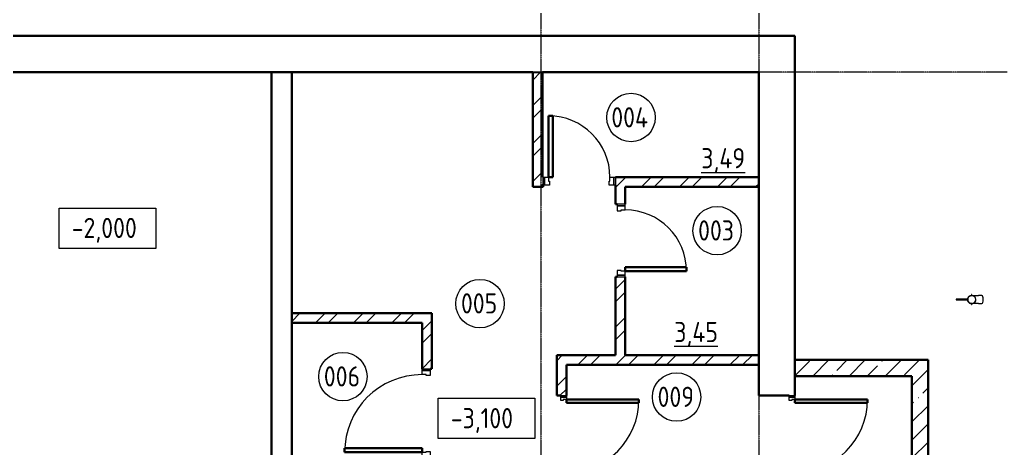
# Model space of a CAD drawing. Header units: millimetres. Extents: x -695119 to 412940, y -249585 to 622758.
# Drawn here: x -290503 to -278256, y 553769 to 559076 of the extents above; entities that cross this region are included whole.
import ezdxf

# ---------------------------------------------------------------- set-up
doc = ezdxf.new("R2010")
doc.units = ezdxf.units.MM
doc.linetypes.add('ADSK_Линия сетки', pattern=[25, 20, -2.5, 0, -2.5])
for name, color, linetype, lineweight in [('Двери', 8, 'Continuous', 9), ('Каркас_Импост', 8, 'Continuous', 9), ('Линии', 7, 'Continuous', 9), ('Марки помещений', 8, 'Continuous', 20), ('Монтажный зазор', 8, 'Continuous', 9), ('Обобщенные модели', 8, 'Continuous', 18), ('Оси', 252, 'Continuous', 9), ('Панель', 252, 'Continuous', 30), ('Стены разрез', 7, 'Continuous', 30), ('Текстовые примечания', 7, 'Continuous', 9)]:
    doc.layers.add(name, color=color, linetype=linetype, lineweight=lineweight)
doc.layers.add('Стены', color=194, linetype='Continuous')
doc.styles.add('GOST Common_2', font='', dxfattribs={"width": 0.9, "height": 250})
doc.styles.get('GOST Common_2').set_extended_font_data('GOST type B')
pattern_1 = [(45, (-308602.84, 531665.36), (-224.5064, 224.5064), []), (45, (-308378.34, 531665.36), (-224.5064, 224.5064), [396.875, -79.375, 3.353, -76.022])]
pattern_2 = [(45, (-308602.84, 531665.36), (-235.7317, 235.7317), []), (45, (-308445.7, 531665.36), (-235.7317, 235.7317), [])]

# ---------------------------------------------------------------- blocks, each defined once
blk = doc.blocks.new('AC_Дверь_Двупольная_Деревянная1 - Ш__ 1_5_Кухня__1400_1400х2200 Пр_-3577354-План подвала смеж')
at = {"layer": 'Каркас_Импост'}
for p, q in [((-680, 225), (-650, 225)), ((-680, 155), (-680, 225)), ((-640, 155), (-680, 155)), ((-650, 225), (-650, 185)), ((-650, 185), (-640, 185)), ((-640, 185), (-640, 155)), ((650, 185), (640, 185)), ((640, 185), (640, 155)), ((640, 155), (680, 155)), ((680, 225), (650, 225)), ((650, 225), (650, 185)), ((680, 155), (680, 225))]:
    blk.add_line(p, q, dxfattribs=at)
at = {"layer": 'Монтажный зазор'}
for p, q in [((-700, 225), (-680, 225)), ((-700, 155), (-700, 225)), ((-680, 155), (-700, 155)), ((-680, 225), (-680, 155)), ((700, 225), (680, 225)), ((680, 225), (680, 155)), ((680, 155), (700, 155)), ((700, 155), (700, 225))]:
    blk.add_line(p, q, dxfattribs=at)
at = {"layer": 'Панель'}
for p, q in [((-650, 1125), (-610, 1125)), ((-650, 225), (-650, 1125)), ((-610, 1125), (-610, 225)), ((650, 625), (610, 625)), ((610, 625), (610, 225)), ((650, 225), (650, 625)), ((-610, 225), (-650, 225)), ((610, 225), (650, 225))]:
    blk.add_line(p, q, dxfattribs=at)
at = {"layer": 'Панель', "lineweight": 9}
for centre, radius, start, end in [((-650, 225), 900, 360, 90), ((650, 225), 400, 90, 180)]:
    blk.add_arc(centre, radius, start, end, dxfattribs=at)
blk = doc.blocks.new('AC_Дверь_Однопольная_Деревянная - Ш_Кухня_1100х2200h-1557482-План подвала смеж')
at = {"layer": 'Каркас_Импост'}
for p, q in [((-530, 60), (-480, 60)), ((-530, -40), (-530, 60)), ((-480, 60), (-480, 10)), ((-480, 10), (-470, 10)), ((-470, 10), (-470, -40)), ((470, 10), (480, 10)), ((470, -40), (470, 10)), ((480, 60), (530, 60)), ((480, 10), (480, 60)), ((530, 60), (530, -40)), ((-470, -40), (-530, -40)), ((530, -40), (470, -40))]:
    blk.add_line(p, q, dxfattribs=at)
at = {"layer": 'Монтажный зазор'}
for p, q in [((-550, 60), (-530, 60)), ((-550, -40), (-550, 60)), ((-530, 60), (-530, -40)), ((530, 60), (550, 60)), ((530, -40), (530, 60)), ((550, 60), (550, -40)), ((-530, -40), (-550, -40)), ((550, -40), (530, -40))]:
    blk.add_line(p, q, dxfattribs=at)
at = {"layer": 'Панель'}
for p, q in [((-480, 1020), (-430, 1020)), ((-480, 60), (-480, 1020)), ((-430, 1020), (-430, 60)), ((-430, 60), (-480, 60))]:
    blk.add_line(p, q, dxfattribs=at)
at = {"layer": 'Панель', "lineweight": 9}
blk.add_arc((-480, 60), 960, 0, 90, dxfattribs=at)
blk = doc.blocks.new('AC_Дверь_Однопольная_Деревянная - Ш_Кухня_900х2200h Л-3582866-План подвала смеж')
at = {"layer": 'Каркас_Импост'}
for p, q in [((-380, 60), (-430, 60)), ((-430, 60), (-430, -40)), ((-380, 10), (-380, 60)), ((-370, 10), (-380, 10)), ((-370, -40), (-370, 10)), ((380, 10), (370, 10)), ((370, 10), (370, -40)), ((430, 60), (380, 60)), ((380, 60), (380, 10)), ((430, -40), (430, 60)), ((-430, -40), (-370, -40)), ((370, -40), (430, -40))]:
    blk.add_line(p, q, dxfattribs=at)
at = {"layer": 'Монтажный зазор'}
for p, q in [((-430, 60), (-450, 60)), ((-450, 60), (-450, -40)), ((-430, -40), (-430, 60)), ((450, 60), (430, 60)), ((430, 60), (430, -40)), ((450, -40), (450, 60)), ((-450, -40), (-430, -40)), ((430, -40), (450, -40))]:
    blk.add_line(p, q, dxfattribs=at)
at = {"layer": 'Панель'}
for p, q in [((380, 820), (330, 820)), ((330, 820), (330, 60)), ((380, 60), (380, 820)), ((330, 60), (380, 60))]:
    blk.add_line(p, q, dxfattribs=at)
at = {"layer": 'Панель', "lineweight": 9}
blk.add_arc((380, 60), 760, 90, 180, dxfattribs=at)
blk = doc.blocks.new('AC_Дверь_Двупольная_Деревянная1 - Ш__ 1_5_Кухня__1400_1400х2200 Пр-2191968-План подвала смеж')
at = {"layer": 'Каркас_Импост'}
for p, q in [((-680, 60), (-650, 60)), ((-680, -10), (-680, 60)), ((-650, 60), (-650, 20)), ((-650, 20), (-640, 20)), ((-640, 20), (-640, -10)), ((650, 20), (640, 20)), ((640, 20), (640, -10)), ((680, 60), (650, 60)), ((650, 60), (650, 20)), ((680, -10), (680, 60)), ((-640, -10), (-680, -10)), ((640, -10), (680, -10))]:
    blk.add_line(p, q, dxfattribs=at)
at = {"layer": 'Монтажный зазор'}
for p, q in [((-700, 60), (-680, 60)), ((-700, -10), (-700, 60)), ((-680, 60), (-680, -10)), ((700, 60), (680, 60)), ((680, 60), (680, -10)), ((700, -10), (700, 60)), ((-680, -10), (-700, -10)), ((680, -10), (700, -10))]:
    blk.add_line(p, q, dxfattribs=at)
at = {"layer": 'Панель'}
for p, q in [((-650, 960), (-610, 960)), ((-650, 60), (-650, 960)), ((-610, 960), (-610, 60)), ((650, 460), (610, 460)), ((610, 460), (610, 60)), ((650, 60), (650, 460)), ((-610, 60), (-650, 60)), ((610, 60), (650, 60))]:
    blk.add_line(p, q, dxfattribs=at)
at = {"layer": 'Панель', "lineweight": 9}
for centre, radius, start, end in [((-650, 60), 900, 360, 90), ((650, 60), 400, 90, 180)]:
    blk.add_arc(centre, radius, start, end, dxfattribs=at)
blk = doc.blocks.new('AC_Дверь_Однопольная_Деревянная - Ш_Кухня_900х2200h Пр-3022238-План подвала смеж')
at = {"layer": 'Каркас_Импост'}
for p, q in [((-430, 60), (-380, 60)), ((-430, -40), (-430, 60)), ((-380, 60), (-380, 10)), ((-380, 10), (-370, 10)), ((-370, 10), (-370, -40)), ((370, 10), (380, 10)), ((370, -40), (370, 10)), ((380, 60), (430, 60)), ((380, 10), (380, 60)), ((430, 60), (430, -40)), ((-370, -40), (-430, -40)), ((430, -40), (370, -40))]:
    blk.add_line(p, q, dxfattribs=at)
at = {"layer": 'Монтажный зазор'}
for p, q in [((-450, 60), (-430, 60)), ((-450, -40), (-450, 60)), ((-430, 60), (-430, -40)), ((430, 60), (450, 60)), ((430, -40), (430, 60)), ((450, 60), (450, -40)), ((-430, -40), (-450, -40)), ((450, -40), (430, -40))]:
    blk.add_line(p, q, dxfattribs=at)
at = {"layer": 'Панель'}
for p, q in [((-380, 820), (-330, 820)), ((-380, 60), (-380, 820)), ((-330, 820), (-330, 60)), ((-330, 60), (-380, 60))]:
    blk.add_line(p, q, dxfattribs=at)
at = {"layer": 'Панель', "lineweight": 9}
blk.add_arc((-380, 60), 760, 0, 90, dxfattribs=at)
blk = doc.blocks.new('Хомут - Тип-772640-План подвала смеж')
at = {"layer": 'Обобщенные модели'}
for p, q in [((1, 62), (-1, 62)), ((-1, 62), (-1, 52)), ((-1, 50), (-1, 52)), ((1, 50), (-1, 50)), ((1, 52), (1, 62)), ((1, 52), (1, 50)), ((192, 3), (52, 3)), ((52, 3), (52, 1)), ((192, -3), (192, 3)), ((-1, -52), (-1, -50)), ((-1, -50), (1, -50)), ((-1, -52), (-1, -62)), ((-1, -62), (1, -62)), ((1, -50), (1, -52)), ((1, -62), (1, -52)), ((52, -1), (52, -3)), ((52, -3), (192, -3))]:
    blk.add_line(p, q, dxfattribs=at)
for start, end in [(360, 180), (180, 360)]:
    blk.add_arc((0, 0), 52, start, end, dxfattribs=at)
blk = doc.blocks.new('Поворот - Тип-V20-План подвала смеж')
at = {"layer": 'Обобщенные модели'}
for p, q in [((127, 50), (86, 50)), ((86, -50), (127, -50))]:
    blk.add_line(p, q, dxfattribs=at)
at = {"layer": 'Обобщенные модели', "flags": 128}
for points in [[(-50, 0), (-50, 2), (-50, 4), (-50, 6), (-49, 8), (-49, 10), (-49, 12), (-48, 14), (-47, 16), (-47, 18), (-46, 19), (-45, 21), (-44, 23), (-43, 25), (-42, 27), (-41, 28), (-40, 30), (-39, 31), (-38, 33), (-36, 34), (-35, 36), (-33, 37), (-32, 39), (-30, 40), (-29, 41), (-27, 42), (-25, 43), (-24, 44), (-22, 45), (-20, 46), (-18, 47), (-16, 47), (-14, 48), (-12, 48), (-10, 49), (-8, 49), (-7, 50), (-5, 50), (-3, 50), (-1, 50)], [(1, 50), (2, 50), (2, 50), (4, 50), (5, 50), (6, 50), (8, 50)], [(14, 50), (17, 50), (19, 50), (22, 50), (25, 50), (28, 50), (31, 50), (34, 50), (38, 50), (42, 50), (45, 50), (49, 50), (53, 50), (57, 50), (62, 50), (66, 50), (71, 50), (75, 50), (80, 50), (84, 50), (86, 50)], [(0, -50), (-2, -50), (-4, -50), (-6, -50), (-8, -49), (-10, -49), (-12, -49), (-14, -48), (-16, -47), (-18, -47), (-19, -46), (-21, -45), (-23, -44), (-25, -43), (-27, -42), (-28, -41), (-30, -40), (-31, -39), (-33, -38), (-34, -36), (-36, -35), (-37, -33), (-39, -32), (-40, -30), (-41, -29), (-42, -27), (-43, -25), (-44, -24), (-45, -22), (-46, -20), (-47, -18), (-47, -16), (-48, -14), (-48, -12), (-49, -10), (-49, -8), (-50, -7), (-50, -5), (-50, -3), (-50, -1)], [(7, -50), (5, -50), (4, -50), (3, -50), (2, -50), (1, -50), (1, -50)], [(86, -50), (82, -50), (77, -50), (72, -50), (68, -50), (64, -50), (59, -50), (55, -50), (51, -50), (47, -50), (43, -50), (39, -50), (36, -50), (32, -50), (29, -50), (26, -50), (23, -50), (20, -50), (18, -50), (15, -50), (14, -50)]]:
    blk.add_lwpolyline(points, dxfattribs=at)
at = {"layer": 'Обобщенные модели'}
for start_param, end_param in [(4.712389, 6.283185), (3.141593, 4.712389)]:
    blk.add_ellipse((127, 0), major_axis=(0, 50), ratio=0.309017, start_param=start_param, end_param=end_param, dxfattribs=at)
blk = doc.blocks.new('Труба - Тип-3895764-План подвала смеж')
at = {"layer": 'Обобщенные модели'}
for start, end in [(0, 180), (180, 0)]:
    blk.add_arc((29906, 23945), 50, start, end, dxfattribs=at)
blk = doc.blocks.new('ADSK_Марка_Помещение_ОдноЗначение_Номер - Номер-462100-План подвала смеж')
at = {"layer": 'Марки помещений'}
blk.add_circle((0, 0), 3, dxfattribs=at)
blk = doc.blocks.new('ADSK_Марка_Помещение_ОдноЗначение1 - Номер 2-461912-План подвала смеж')
at = {"layer": 'Марки помещений'}
blk.add_circle((0, 0), 3, dxfattribs=at)

msp = doc.modelspace()

# ---------------------------------------------------------------- hatches: boundary and pattern name
at = {"layer": 'Стены разрез', "lineweight": 9}
h = msp.add_hatch(dxfattribs=at)
h.set_pattern_fill('FP_2', color=256, style=0, pattern_type=2)
h.set_pattern_definition(pattern_2)
h.paths.add_polyline_path([(-284138.82, 557005.217), (-284018.82, 557005.217), (-284018.82, 558425.625), (-284138.82, 558425.625), (-284138.82, 557023.617)])
h = msp.add_hatch(dxfattribs=at)
h.set_pattern_fill('FP_2', color=256, style=0, pattern_type=2)
h.set_pattern_definition(pattern_2)
h.paths.add_polyline_path([(-282993.515, 557005.217), (-281338.82, 557005.217), (-281338.82, 557125.217), (-283113.515, 557125.217), (-283113.515, 557005.217)])
h.paths.add_polyline_path([(-284018.82, 557005.217), (-284013.515, 557005.217), (-284013.515, 557125.217), (-284018.82, 557125.217), (-284018.82, 557023.617)])
h = msp.add_hatch(dxfattribs=at)
h.set_pattern_fill('FP_2', color=256, style=0, pattern_type=2)
h.set_pattern_definition(pattern_2)
h.paths.add_polyline_path([(-283093.515, 554921.949), (-282993.515, 554921.949), (-282993.515, 555890.625), (-283113.515, 555890.625), (-283113.515, 554921.949)])
h.paths.add_polyline_path([(-283093.515, 556790.625), (-282993.515, 556790.625), (-282993.515, 557005.217), (-283113.515, 557005.217), (-283113.515, 556790.625)])
h = msp.add_hatch(dxfattribs=at)
h.set_pattern_fill('FP_2', color=256, style=0, pattern_type=2)
h.set_pattern_definition(pattern_2)
h.paths.add_polyline_path([(-286230.045, 555320.625), (-285513.82, 555320.625), (-285513.82, 555440.625), (-287128.82, 555440.625), (-287128.82, 555320.625)])
h = msp.add_hatch(dxfattribs=at)
h.set_pattern_fill('FP_2', color=256, style=0, pattern_type=2)
h.set_pattern_definition(pattern_2)
h.paths.add_polyline_path([(-285393.82, 552800.625), (-285393.82, 553650.625), (-285513.82, 553650.625), (-285513.82, 552800.625)])
h.paths.add_polyline_path([(-285513.82, 554750.625), (-285393.82, 554750.625), (-285393.82, 555440.625), (-285513.82, 555440.625), (-285513.82, 555320.625)])
h = msp.add_hatch(dxfattribs=at)
h.set_pattern_fill('FP_2', color=256, style=0, pattern_type=2)
h.set_pattern_definition(pattern_2)
h.paths.add_polyline_path([(-283843.82, 552920.625), (-283723.82, 552920.625), (-283723.82, 553020.625), (-283843.82, 553020.625)])
h.paths.add_polyline_path([(-283843.82, 554420.625), (-283723.82, 554420.625), (-283723.82, 554921.949), (-283843.82, 554921.949), (-283843.82, 554529.634)])
h = msp.add_hatch(dxfattribs=at)
h.set_pattern_fill('FP_2', color=256, style=0, pattern_type=2)
h.set_pattern_definition(pattern_2)
h.paths.add_polyline_path([(-281338.82, 554801.949), (-281338.82, 554921.949), (-283723.82, 554921.949), (-283723.82, 554801.949), (-282664.486, 554801.949)])
h = msp.add_hatch(dxfattribs=at)
h.set_pattern_fill('FP_1', color=256, style=0, pattern_type=2)
h.set_pattern_definition(pattern_1)
h.paths.add_polyline_path([(-279438.82, 554661.949), (-279438.82, 554861.949), (-280888.82, 554861.949), (-280888.82, 554661.949)])
h = msp.add_hatch(dxfattribs=at)
h.set_pattern_fill('FP_1', color=256, style=0, pattern_type=2)
h.set_pattern_definition(pattern_1)
h.paths.add_polyline_path([(-279238.82, 544922.625), (-279238.82, 554861.949), (-279438.82, 554861.949), (-279438.82, 544922.625)])

# ---------------------------------------------------------------- linework, layer by layer
at = {"layer": 'Линии'}
for p, q in [((-290015.572, 556743.946), (-288815.572, 556743.946)), ((-290015.572, 556243.946), (-290015.572, 556743.946)), ((-288815.572, 556743.946), (-288815.572, 556243.946)), ((-288815.572, 556243.946), (-290015.572, 556243.946)), ((-285314.214, 554387.689), (-284114.214, 554387.689)), ((-285314.214, 553887.689), (-285314.214, 554387.689)), ((-284114.214, 554387.689), (-284114.214, 553887.689)), ((-284114.214, 553887.689), (-285314.214, 553887.689))]:
    msp.add_line(p, q, dxfattribs=at)
at = {"layer": 'Оси', "linetype": 'ADSK_Линия сетки'}
for p, q in [((-284038.82, 565399.361), (-284038.82, 540867.082)), ((-281338.82, 565399.361), (-281338.82, 543579.207)), ((-278255.966, 558425.625), (-349011.098, 558425.625))]:
    msp.add_line(p, q, dxfattribs=at)
at = {"layer": 'Стены'}
msp.add_line((-284138.82, 558425.625), (-284018.82, 558425.625), dxfattribs=at)
at = {"layer": 'Стены разрез'}
for p, q in [((-280888.82, 558875.625), (-335388.82, 558875.625)), ((-280888.82, 554420.625), (-280888.82, 558875.625)), ((-334938.82, 558425.625), (-284138.82, 558425.625)), ((-287378.82, 558425.625), (-287378.82, 552965.743)), ((-287128.82, 552965.743), (-287128.82, 558425.625)), ((-284138.82, 558425.625), (-284138.82, 557005.217)), ((-284018.82, 558425.625), (-281338.82, 558425.625)), ((-284018.82, 557125.217), (-284018.82, 558425.625)), ((-281338.82, 558425.625), (-281338.82, 554420.625)), ((-284013.515, 557125.217), (-284018.82, 557125.217)), ((-281338.82, 557125.217), (-283113.515, 557125.217)), ((-284138.82, 557005.217), (-284013.515, 557005.217)), ((-284013.515, 557005.217), (-284013.515, 557025.217)), ((-283113.515, 557025.217), (-283113.515, 556790.625)), ((-282993.515, 557005.217), (-281338.82, 557005.217)), ((-282993.515, 556790.625), (-282993.515, 557005.217)), ((-283113.515, 556790.625), (-283093.515, 556790.625)), ((-283113.515, 555890.625), (-283113.515, 554921.949)), ((-283093.515, 555890.625), (-283113.515, 555890.625)), ((-282993.515, 554921.949), (-282993.515, 555890.625)), ((-285393.82, 555440.625), (-287128.82, 555440.625)), ((-285393.82, 554750.625), (-285393.82, 555440.625)), ((-287128.82, 555320.625), (-285513.82, 555320.625)), ((-285513.82, 555320.625), (-285513.82, 554750.625)), ((-283843.82, 554921.949), (-283843.82, 554420.625)), ((-283113.515, 554921.949), (-283843.82, 554921.949)), ((-281338.82, 554921.949), (-282993.515, 554921.949)), ((-283723.82, 554420.625), (-283723.82, 554801.949)), ((-283723.82, 554801.949), (-281338.82, 554801.949)), ((-279238.82, 554861.949), (-280888.82, 554861.949)), ((-279238.82, 544672.625), (-279238.82, 554861.949)), ((-285413.82, 554750.625), (-285393.82, 554750.625)), ((-280888.82, 554661.949), (-279438.82, 554661.949)), ((-279438.82, 554661.949), (-279438.82, 544922.625)), ((-283843.82, 554420.625), (-283793.82, 554420.625)), ((-281338.82, 554420.625), (-280958.82, 554420.625))]:
    msp.add_line(p, q, dxfattribs=at)

# ---------------------------------------------------------------- block references
at = {"layer": 'Двери'}
msp.add_blockref('AC_Дверь_Однопольная_Деревянная - Ш_Кухня_900х2200h Пр-3022238-План подвала смеж', (-283563.515, 557065.217), dxfattribs=at)
for name, p, rotation in [('AC_Дверь_Однопольная_Деревянная - Ш_Кухня_900х2200h Л-3582866-План подвала смеж', (-283053.515, 556340.625), 269.9999999999998), ('AC_Дверь_Однопольная_Деревянная - Ш_Кухня_1100х2200h-1557482-План подвала смеж', (-285453.82, 554200.625), 89.9999999999999), ('AC_Дверь_Двупольная_Деревянная1 - Ш__ 1_5_Кухня__1400_1400х2200 Пр-2191968-План подвала смеж', (-283783.82, 553720.625), 269.9999999999999), ('AC_Дверь_Двупольная_Деревянная1 - Ш__ 1_5_Кухня__1400_1400х2200 Пр_-3577354-План подвала смеж', (-281113.82, 553720.625), 269.9999999999999)]:
    msp.add_blockref(name, p, dxfattribs=dict(at, rotation=rotation))
at = {"layer": 'Марки помещений', "xscale": 99.99999999999993, "yscale": 99.99999999999993, "zscale": 99.99999999999993}
for name, p in [('ADSK_Марка_Помещение_ОдноЗначение_Номер - Номер-462100-План подвала смеж', (-282921.983, 557864.712)), ('ADSK_Марка_Помещение_ОдноЗначение_Номер - Номер-462100-План подвала смеж', (-281854.002, 556463.582)), ('ADSK_Марка_Помещение_ОдноЗначение_Номер - Номер-462100-План подвала смеж', (-284795.008, 555560.086)), ('ADSK_Марка_Помещение_ОдноЗначение_Номер - Номер-462100-План подвала смеж', (-286495.249, 554656.007)), ('ADSK_Марка_Помещение_ОдноЗначение1 - Номер 2-461912-План подвала смеж', (-282356.59, 554403.163))]:
    msp.add_blockref(name, p, dxfattribs=at)
at = {"layer": 'Обобщенные модели', "rotation": 180}
msp.add_blockref('Хомут - Тип-772640-План подвала смеж', (-278696.82, 555610.625), dxfattribs=at)
at = {"layer": 'Обобщенные модели'}
for name, p in [('Поворот - Тип-V20-План подвала смеж', (-278696.82, 555610.625)), ('Труба - Тип-3895764-План подвала смеж', (-308602.843, 531665.356))]:
    msp.add_blockref(name, p, dxfattribs=at)

# ---------------------------------------------------------------- texts
at = {"layer": 'Марки помещений', "lineweight": 9, "char_height": 250, "attachment_point": 1, "style": 'GOST Common_2'}
for s, insert, width in [('004', (-283166.79, 557992.437), 606.07575), ('\\L3,49', (-282050.87, 557485.953), 699.87319), ('003', (-282090.259, 556591.307), 584.43019), ('005', (-285031.266, 555687.811), 584.43019), ('\\L3,45', (-282385.674, 555333.289), 699.87319), ('006', (-286731.506, 554783.732), 584.43019), ('009', (-282592.847, 554530.888), 584.43019)]:
    msp.add_mtext(s, dxfattribs=dict(at, insert=insert, width=width))
at = {"layer": 'Текстовые примечания', "char_height": 250, "attachment_point": 1, "style": 'GOST Common_2'}
for s, insert, width in [('-2,000', (-289858.212, 556622.519), 1067.84775), ('-3,100', (-285156.855, 554266.262), 1010.12625)]:
    msp.add_mtext(s, dxfattribs=dict(at, insert=insert, width=width))

doc.saveas('drawing.dxf')
